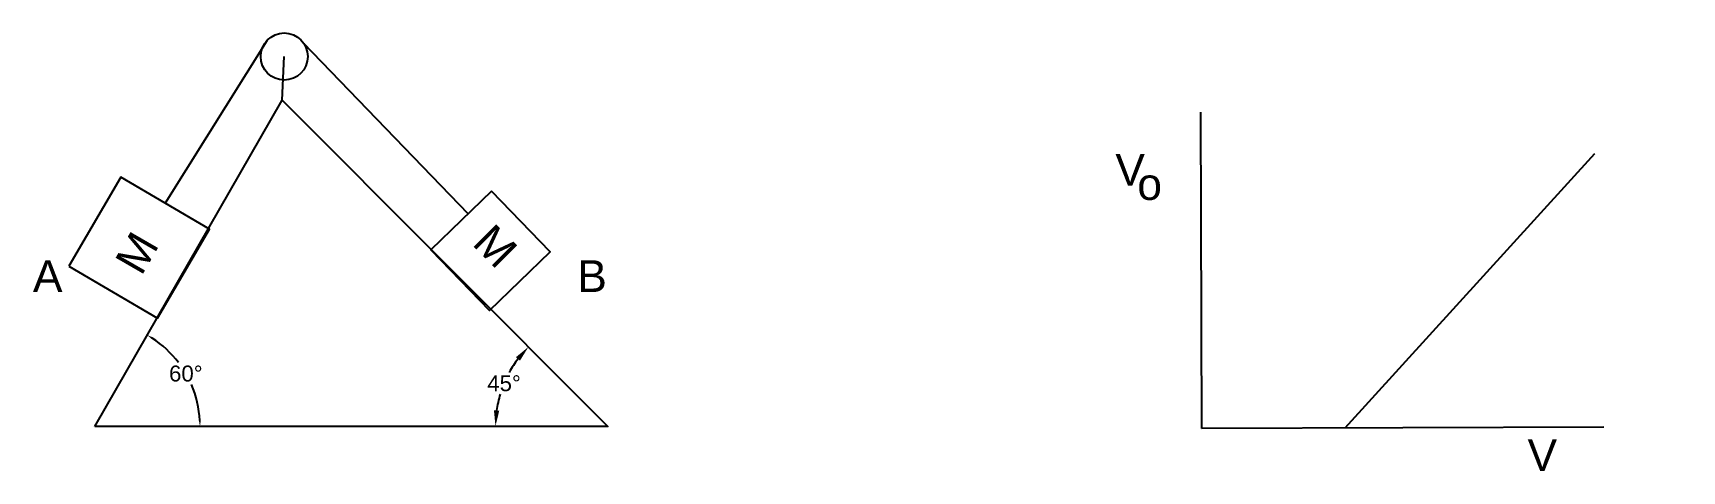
# Model space of a CAD drawing. Header units: inches. Extents: x 13.1 to 65, y 8.6 to 22.4.
import ezdxf

# ---------------------------------------------------------------- set-up
doc = ezdxf.new("R2010")
doc.units = ezdxf.units.IN
doc.header["$MEASUREMENT"] = 0
doc.styles.get("Standard").update_dxf_attribs({"font": 'arial.ttf'})
doc.dimstyles.get("Standard").update_dxf_attribs({"dimtxt": 0.18, "dimasz": 0.18, "dimexe": 0.18, "dimexo": 0.0625, "dimgap": 0.09, "dimtad": 0, "dimtih": 1, "dimtoh": 1, "dimdec": 4, "dimzin": 0, "dimdsep": 46, "dimtxsty": 'Standard', "dimcen": 0.09, "dimadec": 0, "dimazin": 0, "dimtfac": 1, "dimtdec": 4, "dimtofl": 0, "dimtmove": 0, "dimatfit": 3, "dimfxl": 1, "dimtolj": 1, "dimtzin": 0, "dimarcsym": 0})

# ---------------------------------------------------------------- blocks, each defined once
blk = doc.blocks.new('*D2')
at = {"color": 0, "lineweight": -2, "transparency": 16777216}
for start, end in [(37.2234, 56.9782), (3.1136, 23.3572)]:
    blk.add_arc((15.055, 9.995), 3.313, start, end, dxfattribs=at)
at = {"color": 0, "transparency": 16777216}
for points in [[(16.844, 12.747), (16.876, 12.798), (16.707, 12.867)], [(18.393, 10.176), (18.333, 10.174), (18.367, 9.995)]]:
    blk.add_solid(points, dxfattribs=at)
at = {"layer": 'Defpoints', "color": 0, "transparency": 16777216}
for p in [(20.958, 20.258), (18.167, 11.13), (15.055, 9.995), (15.055, 9.995), (31.195, 9.995)]:
    blk.add_point(p, dxfattribs=at)
at = {"color": 0, "transparency": 16777216, "insert": (17.922, 11.654), "char_height": 0.5, "attachment_point": 5}
blk.add_mtext('\\A1;60°', dxfattribs=at)
blk = doc.blocks.new('*D3')
at = {"color": 0, "lineweight": -2, "transparency": 16777216}
for start, end in [(143.0495, 151.2635), (163.3964, 171.8783)]:
    blk.add_arc((31.195, 9.995), 3.53, start, end, dxfattribs=at)
at = {"color": 0, "transparency": 16777216}
for points in [[(28.311, 12.172), (28.437, 12.063), (28.702, 12.495)], [(27.784, 10.488), (27.617, 10.5), (27.665, 9.995)]]:
    blk.add_solid(points, dxfattribs=at)
at = {"layer": 'Defpoints', "color": 0, "transparency": 16777216}
for p in [(20.958, 20.258), (28.139, 11.763), (15.055, 9.995), (31.195, 9.995), (31.195, 9.995)]:
    blk.add_point(p, dxfattribs=at)
at = {"color": 0, "transparency": 16777216, "insert": (27.935, 11.348), "char_height": 0.5, "attachment_point": 5}
blk.add_mtext('\\A1;45°', dxfattribs=at)

msp = doc.modelspace()

# ---------------------------------------------------------------- linework, layer by layer
for p, q in [((20.46558, 22.12592), (17.27213, 17.02016)), ((21.61705, 22.06767), (26.80797, 16.68433)), ((20.95816, 20.25817), (21.01781, 21.63222)), ((49.89302, 9.93002), (49.86104, 19.88277)), ((54.40599, 9.94452), (62.25263, 18.5828)), ((62.53723, 9.97065), (49.89302, 9.93002))]:
    msp.add_line(p, q)
for points in [[(49.89302, 9.93002, 0, 0, 0), (49.86104, 19.88277, 2, 0, 0), (49.85726, 21.06097, 0, 0, 0)], [(49.89302, 9.93002, 0, 0, 0), (62.53723, 9.97065, 2, 0, 0), (64.00007, 9.97535, 0, 0, 0)]]:
    msp.add_lwpolyline(points, format="xyseb")
msp.add_lwpolyline([(15.05475, 9.99522), (20.95816, 20.25817), (31.19528, 9.99522), (15.05475, 9.99522)])
for points in [[(14.23644, 15.04032), (17.03459, 13.40371), (18.6712, 16.20185), (15.87306, 17.83847)], [(27.54404, 17.39409), (25.63463, 15.55292), (27.47579, 13.64351), (29.3852, 15.48468)]]:
    msp.add_lwpolyline(points, close=True)
msp.add_circle((21.01781, 21.63222), 0.74074)

# ---------------------------------------------------------------- texts
for s, p in [('V', (47.16902, 17.56721)), ('o', (47.86019, 17.12036)), ('A', (13.1097, 14.22315)), ('B', (30.23981, 14.22315)), ('V', (60.13849, 8.58945))]:
    msp.add_text(s, height=1).set_placement(p)
for rotation, p in [(60, (16.52207, 14.70049)), (315, (26.89569, 15.72338))]:
    msp.add_text('M', height=1, rotation=rotation).set_placement(p)

# ---------------------------------------------------------------- dimensions: what is measured, and where the dimension line sits
for base, line1, override, picture, middle in [((18.16707, 11.12989), ((15.05475, 9.99522), (20.95816, 20.25817)), {"dimtxt": 0.5}, '*D2', (17.92231, 11.65387)), ((28.13944, 11.76294), ((20.95816, 20.25817), (31.19528, 9.99522)), {"dimtxt": 0.5, "dimasz": 0.5}, '*D3', (27.93456, 11.34826))]:
    dim = msp.add_angular_dim_2l(base=base, line1=line1, line2=((31.19528, 9.99522), (15.05475, 9.99522)), dimstyle='Standard', override=override)
    dim.commit()
    dim.dimension.update_dxf_attribs({"geometry": picture, "text_midpoint": middle})

doc.saveas('drawing.dxf')
